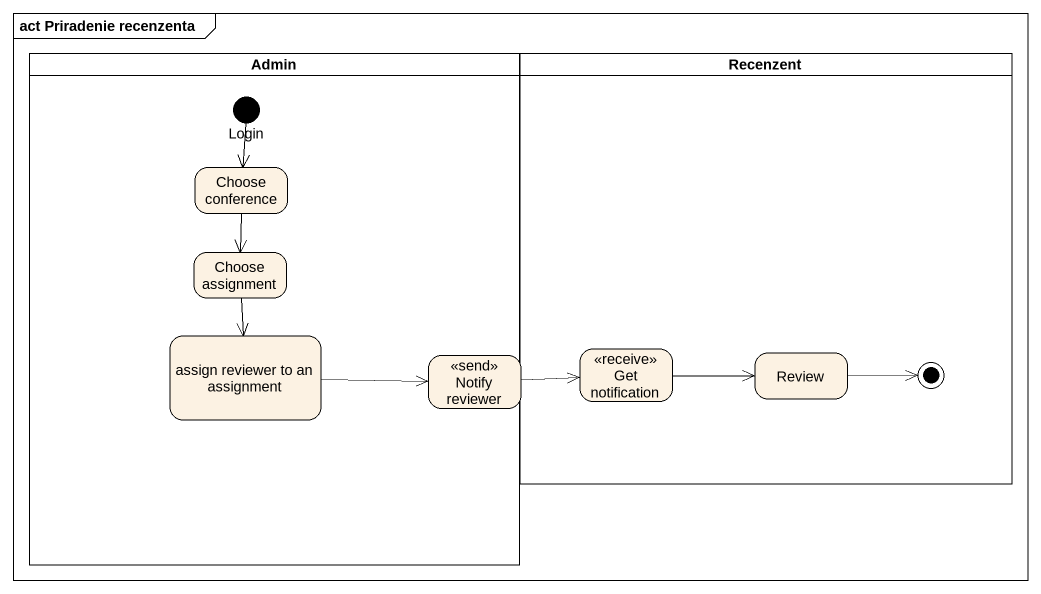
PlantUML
@startuml
mainframe act Priradenie recenzenta
hide empty description
state Admin <<partition>> {
  state Login <<start>>
  state "Choose conference" as Choose_conference
  state "Choose assignment" as Choose_assignment
  state "assign reviewer to an assignment" as assign_reviewer_to_an
  state "Notify reviewer" as Notify_reviewer <<send>>
}
state Recenzent <<partition>> {
  state "Get notification" as Get_notification <<receive>>
  state Review
  Review -right-> [*]
}
Login --> Choose_conference
Choose_conference --> Choose_assignment
Choose_assignment --> assign_reviewer_to_an
assign_reviewer_to_an -right-> Notify_reviewer
Notify_reviewer -right-> Get_notification
Get_notification -right-> Review
@enduml
